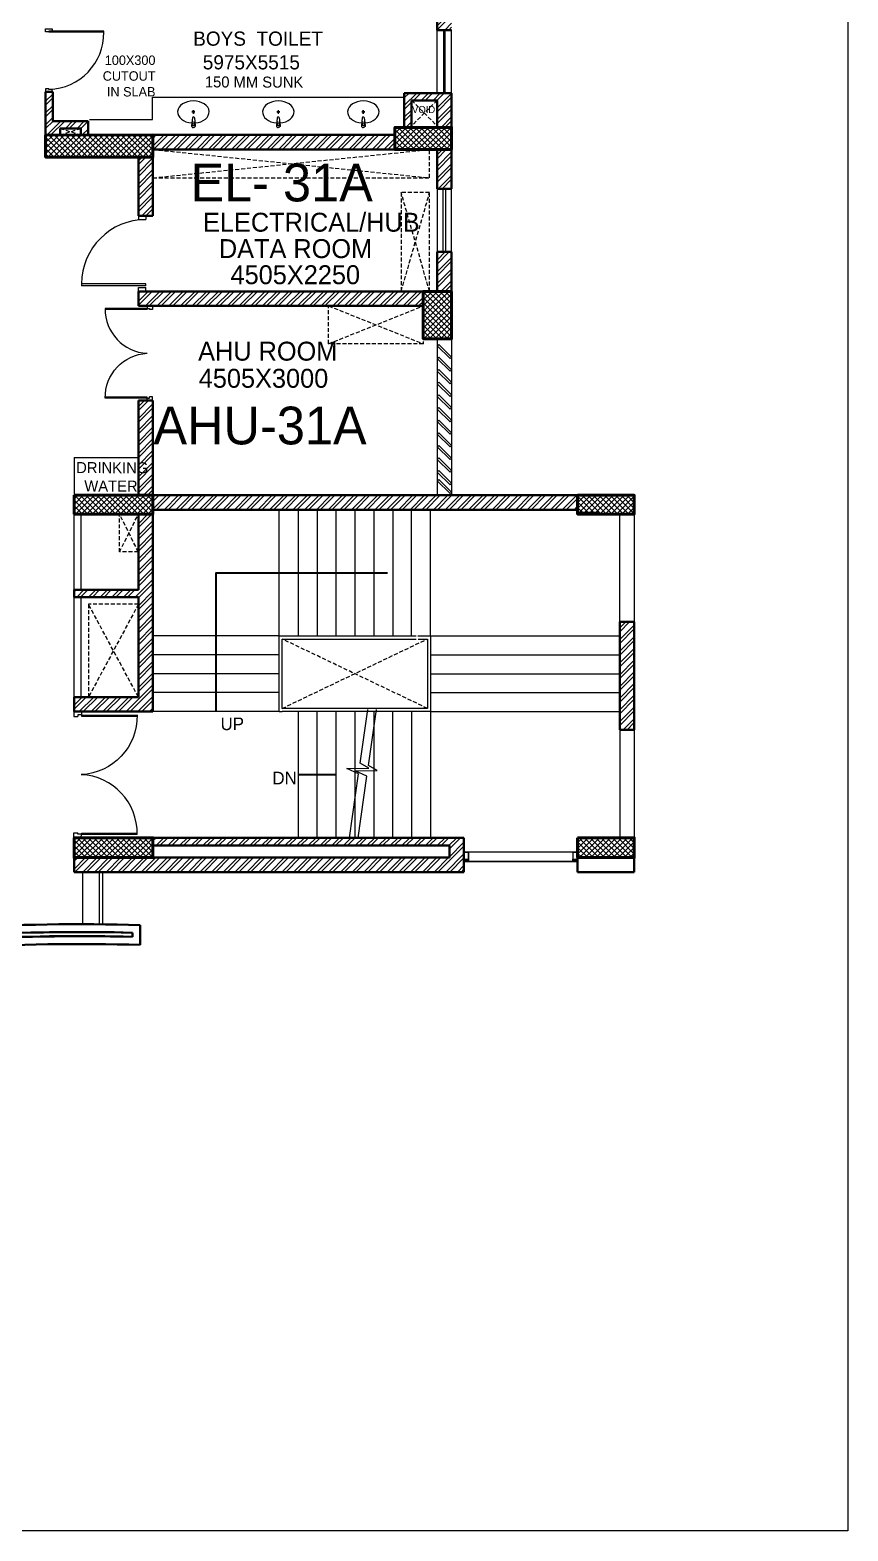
# Model space of a CAD drawing. Header units: millimetres. Extents: x 8275 to 147087, y -297470 to -191881.
# Drawn here: x 130084 to 143047, y -297470 to -273676 of the extents above; entities that cross this region are included whole.
import ezdxf

# ---------------------------------------------------------------- set-up
doc = ezdxf.new("R2010")
doc.units = ezdxf.units.MM
doc.header["$LTSCALE"] = 250
doc.header["$MEASUREMENT"] = 0
doc.linetypes.add('HIDDEN', pattern=[0.375, 0.25, -0.125])
for name, color, linetype, lineweight in [('col', 6, 'Continuous', 40), ('door', 35, 'Continuous', 13), ('ele', 51, 'Continuous', 18), ('fixtures', 31, 'Continuous', 13), ('hatch', 9, 'Continuous', 0), ('hidden', 153, 'HIDDEN', 13), ('stairs', 2, 'Continuous', 5), ('text', 7, 'Continuous', 9), ('wall', 1, 'Continuous', 30), ('win', 4, 'Continuous', 20)]:
    doc.layers.add(name, color=color, linetype=linetype, lineweight=lineweight)
doc.layers.add('FUR', color=140, linetype='Continuous')
doc.styles.get("Standard").update_dxf_attribs({"font": 'GOTHIC.TTF', "height": 100})
pattern_1 = [(45, (-6686.72, -319015.28), (-92.80777, 92.80777), []), (45, (-6624.85, -319015.28), (-92.80777, 92.80777), [])]
pattern_2 = [(45, (-6686.7244, -319015.2779), (2e-16, 2.326009148), [4.934210526, -1.64473684]), (135, (-6685.5614, -319014.1149), (2e-16, 2.326009148), [4.934210526, -1.64473684])]

# ---------------------------------------------------------------- blocks, each defined once
blk = doc.blocks.new('A$C75BC0A19')
at = {"layer": 'hatch'}
h = blk.add_hatch(dxfattribs=at)
h.set_pattern_fill('ANSI37', color=256, scale=500)
h.paths.add_polyline_path([(-8215, 20041), (-8215, 19691), (-6515, 19691), (-6515, 20041)])
h = blk.add_hatch(dxfattribs=at)
h.set_pattern_fill('ANSI37', color=256, scale=500)
h.paths.add_polyline_path([(-2680, 19811), (-1780, 19811), (-1780, 20161), (-2680, 20161)])
h = blk.add_hatch(dxfattribs=at)
h.set_pattern_fill('ANSI37', color=256, scale=500)
h.paths.add_polyline_path([(-1780, 16811), (-1780, 17561), (-2230, 17561), (-2230, 16811)])
h = blk.add_hatch(dxfattribs=at)
h.set_pattern_fill('ANSI37', color=256, scale=500)
h.paths.add_polyline_path([(-6515, 14331), (-7765, 14331), (-7765, 14031), (-6515, 14031)])
h = blk.add_hatch(dxfattribs=at)
h.set_pattern_fill('ANSI37', color=256, scale=500)
h.paths.add_polyline_path([(1115, 14331), (215, 14331), (215, 14031), (1115, 14031)])
h = blk.add_hatch(dxfattribs=at)
h.set_pattern_fill('ANSI37', color=256, scale=500)
h.paths.add_polyline_path([(-7765, 8901), (-7765, 8586), (-6515, 8586), (-6515, 8901)])
h = blk.add_hatch(dxfattribs=at)
h.set_pattern_fill('ANSI37', color=256, scale=500)
h.paths.add_polyline_path([(1115, 8901), (215, 8901), (215, 8586), (1115, 8586)])
at = {"layer": 'col'}
for p, q in [((-7765, 14031, 13625), (-7765, 14331, 13625)), ((-7765, 14331, 13625), (-6515, 14331, 13625)), ((-6515, 14331, 13625), (-6515, 14031, 13625)), ((-6515, 14031, 13625), (-7765, 14031, 13625))]:
    blk.add_line(p, q, dxfattribs=at)
for points, elevation in [([(-8215, 20041), (-8215, 19691), (-6515, 19692), (-6515, 20042)], -15715), ([(-1780, 19811), (-1780, 20161), (-2680, 20161), (-2680, 19811)], -15715), ([(-1780, 17561), (-2230, 17561), (-2230, 16811), (-1780, 16811)], 8962), ([(215, 14331), (215, 14031), (1115, 14031), (1115, 14331)], 10367), ([(-7765, 8901), (-6515, 8901), (-6515, 8586), (-7765, 8586)], -28376), ([(-7765, 8901), (-6515, 8901), (-6515, 8586), (-7765, 8586)], -20368), ([(215, 8901), (215, 8586), (1115, 8586), (1115, 8901)], -29559), ([(215, 8901), (215, 8586), (1115, 8586), (1115, 8901)], -20368)]:
    blk.add_lwpolyline(points, close=True, dxfattribs=dict(at, elevation=elevation))
at = {"layer": 'col', "elevation": 2362}
blk.add_lwpolyline([(244, 14045), (544, 14045)], dxfattribs=at)
blk = doc.blocks.new('DRDR')
at = {"lineweight": 18, "ltscale": 0.1}
for p, q in [((4811214, 8332972), (4811219, 8333059)), ((4811219, 8333059), (4811277, 8333056)), ((4811255, 8332969), (4811257, 8333010)), ((4811257, 8333010), (4811275, 8333009)), ((4811277, 8333056), (4811275, 8333009)), ((4812659, 8332984), (4812656, 8332937)), ((4812717, 8332981), (4812659, 8332984)), ((4811214, 8332972), (4811255, 8332969)), ((4811255, 8332969), (4811221, 8332307)), ((4811268, 8332969), (4811234, 8332306)), ((4811268, 8332969), (4811255, 8332969)), ((4812659, 8332896), (4812624, 8332233)), ((4812672, 8332895), (4812637, 8332233)), ((4812674, 8332936), (4812656, 8332937)), ((4812672, 8332895), (4812659, 8332896)), ((4812672, 8332895), (4812674, 8332936)), ((4812712, 8332893), (4812672, 8332895)), ((4812712, 8332893), (4812717, 8332981))]:
    blk.add_line(p, q, dxfattribs=at)
blk.add_ellipse((4811270, 8332997), major_axis=(-685, -126), ratio=0.993607, start_param=1.318294, end_param=2.867114, dxfattribs=at)
at = {"lineweight": 18, "ltscale": 0.1, "extrusion": (0, 0, -1)}
blk.add_ellipse((4812660, 8332925), major_axis=(668, -196), ratio=0.993607, start_param=1.318294, end_param=2.867114, dxfattribs=at)
blk = doc.blocks.new('d900')
for p, q in [((67.5, 0), (67.5, 765)), ((90, 765), (67.5, 765)), ((90, 0), (90, 765)), ((0, 90), (45, 90)), ((0, 0), (45, 0)), ((45, 90), (45, 0)), ((67.5, 0), (90, 0)), ((855, 90), (855, 0)), ((900, 90), (855, 90)), ((900, 0), (855, 0))]:
    blk.add_line(p, q)
blk.add_arc((90, 0), 765, 0, 90)
blk = doc.blocks.new('D1-1000')
for p, q in [((-951, 0), (-1000, 0)), ((-1000, 0), (-1000, -102)), ((-951, -53), (-951, 0)), ((-49, 0), (0, 0)), ((-49, -53), (-49, 0)), ((0, 0), (0, -102)), ((-1000, -102), (-963, -102)), ((-963, -53), (-951, -53)), ((-963, -102), (-963, -53)), ((-51, -53), (-51, -923)), ((-37, -53), (-49, -53)), ((-37, -923), (-37, -53)), ((-37, -102), (-37, -53)), ((0, -102), (-37, -102)), ((-55, -923), (-37, -923))]:
    blk.add_line(p, q)
blk.add_ellipse((-40, 2), major_axis=(646, 675), ratio=0.977435, start_param=2.382767, end_param=3.900418)
blk = doc.blocks.new('A$C2BFC0EEF')
at = {"linetype": 'Continuous'}
for p, q in [((-6, 6), (-14, 14)), ((-5, 3), (-5, 3)), ((3, 5), (3, 5)), ((6, 6), (14, 14)), ((-6, -6), (-14, -14)), ((-3, -5), (-3, -5)), ((5, -3), (5, -3)), ((6, -6), (14, -14))]:
    blk.add_line(p, q, dxfattribs=at)
for points in [[(0, 79, -0.344513), (-16, 95), (-30, 217, -0.413837), (0, 247, -174.780094)], [(0, 79, 0.344513), (16, 95), (30, 217, 0.413837), (0, 247, 174.780094)]]:
    blk.add_lwpolyline(points, format="xyb", dxfattribs=at)
blk.add_circle((0, 175), 19, dxfattribs=at)
for centre, radius, start, end in [((0, 190), 27, 89.2747, 175.7429), ((0, 0), 20, 149.4775, 210.5225), ((0, 0), 20, 59.4775, 120.5225), ((-9, 0), 4.76, 315, 45), ((0, 9), 4.76, 225, 315), ((0, 190), 27, 4.2571, 90.7253), ((9, 0), 4.76, 135, 225), ((0, 0), 20, 329.4775, 30.5225), ((0, 0), 20, 239.4775, 300.5225), ((0, -9), 4.76, 45, 135)]:
    blk.add_arc(centre, radius, start, end, dxfattribs=at)
blk.add_ellipse((0, 0), major_axis=(250, 0), ratio=0.7, start_param=1.671755, end_param=7.753023, dxfattribs=at)

msp = doc.modelspace()

# ---------------------------------------------------------------- hatches: boundary and pattern name
at = {"layer": 'hatch'}
h = msp.add_hatch(dxfattribs=at)
h.set_pattern_fill('ANSI32', color=256, scale=350, style=0)
h.set_pattern_definition(pattern_1)
h.paths.add_polyline_path([(136766, -273676), (136536, -273676), (136536, -272524), (136766, -272524)])
h = msp.add_hatch(dxfattribs=at)
h.set_pattern_fill('ANSI32', color=256, scale=350, style=0)
h.set_pattern_definition(pattern_1)
h.paths.add_polyline_path([(130446, -274656), (130331, -274656), (130331, -275121), (130446, -275121)])
h = msp.add_hatch(dxfattribs=at)
h.set_pattern_fill('ANSI32', color=256, scale=350, style=0)
h.set_pattern_definition(pattern_1)
edge = h.paths.add_edge_path()
edge.add_line((136016, -275220), (136131, -275220))
edge.add_line((136131, -275220), (136131, -274791))
edge.add_line((136131, -274791), (136536, -274791))
edge.add_line((136536, -274791), (136536, -275220))
edge.add_line((136536, -275220), (136766, -275220))
edge.add_line((136766, -275220), (136766, -274689))
edge.add_line((136766, -274689), (136766, -274676))
edge.add_line((136766, -274676), (136016, -274676))
edge.add_line((136016, -274676), (136016, -275220))
h = msp.add_hatch(dxfattribs=at)
h.set_pattern_fill('ANSI32', color=256, scale=350, style=0)
h.set_pattern_definition(pattern_1)
h.paths.add_polyline_path([(130561, -275340), (130331, -275340), (130331, -275120), (131003, -275120), (131003, -275340), (130896, -275340), (130888, -275235), (130561, -275235)])
h = msp.add_hatch(dxfattribs=at)
h.set_pattern_fill('ANSI32', color=256, scale=350, style=0)
h.set_pattern_definition(pattern_1)
h.paths.add_polyline_path([(132031, -275570), (135866, -275570), (135866, -275340), (132031, -275340)])
h = msp.add_hatch(dxfattribs=at)
h.set_pattern_fill('ANSI32', color=256, scale=350, style=0)
h.set_pattern_definition(pattern_1)
h.paths.add_polyline_path([(131801, -276620), (132031, -276620), (132031, -275690), (131801, -275690)])
h = msp.add_hatch(dxfattribs=at)
h.set_pattern_fill('ANSI32', color=256, scale=350, style=0)
h.set_pattern_definition(pattern_1)
h.paths.add_polyline_path([(136536, -276195), (136766, -276195), (136766, -275570), (136536, -275570)])
h = msp.add_hatch(dxfattribs=at)
h.set_pattern_fill('ANSI32', color=256, scale=350, style=0)
h.set_pattern_definition(pattern_1)
h.paths.add_polyline_path([(136536, -277195), (136766, -277195), (136766, -277820), (136536, -277820)])
h = msp.add_hatch(dxfattribs=at)
h.set_pattern_fill('ANSI32', color=256, scale=350, style=0)
h.set_pattern_definition(pattern_1)
h.paths.add_polyline_path([(131801, -277820), (136316, -277820), (136316, -278050), (131801, -278050)])
h = msp.add_hatch(dxfattribs=at)
h.set_pattern_fill('ANSI32', color=256, scale=350, style=0)
h.set_pattern_definition(pattern_1)
h.paths.add_polyline_path([(131801, -279550), (132031, -279550), (132031, -281050), (131801, -281050)])
h = msp.add_hatch(dxfattribs=at)
h.set_pattern_fill('ANSI32', color=256, scale=350, style=0)
h.set_pattern_definition(pattern_1)
h.paths.add_polyline_path([(132031, -281050), (138761, -281050), (138761, -281280), (132031, -281280)])
h = msp.add_hatch(dxfattribs=at)
h.set_pattern_fill('ANSI32', color=256, scale=350, style=0)
h.set_pattern_definition(pattern_1)
h.paths.add_polyline_path([(130781, -284480), (130781, -284250), (131801, -284250), (131801, -282665), (130781, -282665), (130781, -282550), (131801, -282550), (131801, -281350), (132031, -281350), (132031, -284480)])
h = msp.add_hatch(dxfattribs=at)
h.set_pattern_fill('ANSI32', color=256, scale=350, style=0)
h.set_pattern_definition(pattern_1)
h.paths.add_polyline_path([(139431, -283060), (139661, -283060), (139661, -284770), (139431, -284770)])
h = msp.add_hatch(dxfattribs=at)
h.set_pattern_fill('ANSI32', color=256, scale=350, style=0)
h.set_pattern_definition(pattern_1)
h.paths.add_polyline_path([(130781, -286795), (130781, -287025), (136961, -287025), (136961, -286480), (132031, -286480), (132031, -286605), (136731, -286605), (136731, -286795), (132031, -286795)])
h = msp.add_hatch(dxfattribs=at)
h.set_pattern_fill('AR-HBONE', color=256, scale=0.411184, style=0)
h.set_pattern_definition(pattern_2)
h.paths.add_polyline_path([(136967, -286837), (136967, -286839), (136972, -286839), (136972, -286837)], flags=16)
h.paths.add_polyline_path([(137031, -286837), (137031, -286839), (137025, -286839), (137025, -286837)], flags=16)
edge = h.paths.add_edge_path()
edge.add_arc((136977, -286851), 0.685, 180, 360, ccw=False)
edge.add_arc((136976, -286851), 0.685, 180, 360, ccw=False)
edge.add_arc((136974, -286851), 0.685, 180, 360, ccw=False)
edge.add_arc((136973, -286851), 0.685, -180, 0, ccw=False)
edge.add_arc((136971, -286851), 0.685, -180, 0, ccw=False)
edge.add_arc((136970, -286851), 0.685, 180, 360, ccw=False)
edge.add_arc((136969, -286851), 0.685, 180, 360, ccw=False)
edge.add_arc((136967, -286851), 0.685, -180, 0, ccw=False)
edge.add_arc((136966, -286851), 0.685, 180, 360, ccw=False)
edge.add_arc((136965, -286851), 0.685, -180, 0, ccw=False)
edge.add_arc((136963, -286851), 0.685, 180, 360, ccw=False)
edge.add_arc((136962, -286851), 0.685, -180, 0, ccw=False)
edge.add_line((136961, -286851), (136961, -286839))
edge.add_line((136961, -286839), (136965, -286839))
edge.add_line((136965, -286839), (136965, -286837))
edge.add_line((136965, -286837), (136963, -286837))
edge.add_line((136963, -286837), (136965, -286834))
edge.add_line((136965, -286834), (136974, -286834))
edge.add_line((136974, -286834), (136976, -286837))
edge.add_line((136976, -286837), (136974, -286837))
edge.add_line((136974, -286837), (136974, -286839))
edge.add_line((136974, -286839), (136978, -286839))
edge.add_line((136978, -286839), (136978, -286851))
edge.add_arc((137021, -286851), 0.685, 180, 360)
edge.add_arc((137022, -286851), 0.685, 180, 360)
edge.add_arc((137023, -286851), 0.685, 180, 360)
edge.add_arc((137025, -286851), 0.685, 180, 360)
edge.add_arc((137026, -286851), 0.685, 180, 360)
edge.add_arc((137028, -286851), 0.685, 180, 360)
edge.add_arc((137029, -286851), 0.685, 180, 360)
edge.add_arc((137030, -286851), 0.685, 180, 360)
edge.add_arc((137032, -286851), 0.685, 180, 360)
edge.add_arc((137033, -286851), 0.685, 180, 360)
edge.add_arc((137034, -286851), 0.685, 180, 360)
edge.add_arc((137036, -286851), 0.685, 180, 360)
edge.add_line((137036, -286851), (137036, -286839))
edge.add_line((137036, -286839), (137033, -286839))
edge.add_line((137033, -286839), (137033, -286837))
edge.add_line((137033, -286837), (137034, -286837))
edge.add_line((137034, -286837), (137033, -286834))
edge.add_line((137033, -286834), (137024, -286834))
edge.add_line((137024, -286834), (137022, -286837))
edge.add_line((137022, -286837), (137024, -286837))
edge.add_line((137024, -286837), (137024, -286839))
edge.add_line((137024, -286839), (137020, -286839))
edge.add_line((137020, -286839), (137020, -286851))
h = msp.add_hatch(dxfattribs=at)
h.set_pattern_fill('AR-HBONE', color=256, scale=0.411184, style=0)
h.set_pattern_definition(pattern_2)
h.paths.add_polyline_path([(138691, -286837), (138691, -286839), (138697, -286839), (138697, -286837)], flags=16)
h.paths.add_polyline_path([(138756, -286837), (138756, -286839), (138750, -286839), (138750, -286837)], flags=16)
edge = h.paths.add_edge_path()
edge.add_arc((138702, -286851), 0.685, 180, 360, ccw=False)
edge.add_arc((138700, -286851), 0.685, 180, 360, ccw=False)
edge.add_arc((138699, -286851), 0.685, 180, 360, ccw=False)
edge.add_arc((138697, -286851), 0.685, -180, 0, ccw=False)
edge.add_arc((138696, -286851), 0.685, -180, 0, ccw=False)
edge.add_arc((138695, -286851), 0.685, 180, 360, ccw=False)
edge.add_arc((138693, -286851), 0.685, 180, 360, ccw=False)
edge.add_arc((138692, -286851), 0.685, -180, 0, ccw=False)
edge.add_arc((138691, -286851), 0.685, 180, 360, ccw=False)
edge.add_arc((138689, -286851), 0.685, -180, 0, ccw=False)
edge.add_arc((138688, -286851), 0.685, 180, 360, ccw=False)
edge.add_arc((138686, -286851), 0.685, -180, 0, ccw=False)
edge.add_line((138686, -286851), (138686, -286839))
edge.add_line((138686, -286839), (138690, -286839))
edge.add_line((138690, -286839), (138690, -286837))
edge.add_line((138690, -286837), (138688, -286837))
edge.add_line((138688, -286837), (138689, -286833))
edge.add_line((138689, -286833), (138698, -286833))
edge.add_line((138698, -286833), (138700, -286837))
edge.add_line((138700, -286837), (138698, -286837))
edge.add_line((138698, -286837), (138698, -286839))
edge.add_line((138698, -286839), (138702, -286839))
edge.add_line((138702, -286839), (138702, -286851))
edge.add_arc((138745, -286851), 0.685, 180, 360)
edge.add_arc((138747, -286851), 0.685, 180, 360)
edge.add_arc((138748, -286851), 0.685, 180, 360)
edge.add_arc((138749, -286851), 0.685, 180, 360)
edge.add_arc((138751, -286851), 0.685, 180, 360)
edge.add_arc((138752, -286851), 0.685, 180, 360)
edge.add_arc((138753, -286851), 0.685, 180, 360)
edge.add_arc((138755, -286851), 0.685, 180, 360)
edge.add_arc((138756, -286851), 0.685, 180, 360)
edge.add_arc((138758, -286851), 0.685, 180, 360)
edge.add_arc((138759, -286851), 0.685, 180, 360)
edge.add_arc((138760, -286851), 0.685, 180, 360)
edge.add_line((138761, -286851), (138761, -286839))
edge.add_line((138761, -286839), (138757, -286839))
edge.add_line((138757, -286839), (138757, -286837))
edge.add_line((138757, -286837), (138759, -286837))
edge.add_line((138759, -286837), (138757, -286833))
edge.add_line((138757, -286833), (138748, -286833))
edge.add_line((138748, -286833), (138747, -286837))
edge.add_line((138747, -286837), (138748, -286837))
edge.add_line((138748, -286837), (138748, -286839))
edge.add_line((138748, -286839), (138745, -286839))
edge.add_line((138745, -286839), (138745, -286851))

# ---------------------------------------------------------------- linework, layer by layer
at = {"elevation": -11301}
for points in [[(133035, -284480), (133035, -282280), (135748, -282280)], [(134331, -285480), (134931, -285480)]]:
    msp.add_lwpolyline(points, dxfattribs=at)
at = {"layer": 'ele'}
for p, q in [((130781, -280451, -11301), (130781, -281051, -11301)), ((130781, -282550, -11301), (130781, -281350, -11301)), ((130896, -282550, -11301), (130896, -281350, -11301)), ((139431, -283060, -11301), (139431, -281350, -11301)), ((139661, -281350, -11301), (139661, -283060, -11301)), ((130781, -284250, -11301), (130781, -282665, -11301)), ((130896, -284250, -11301), (130896, -282665, -11301)), ((139431, -284770, -11301), (139431, -286480, -11301)), ((139661, -284770, -11301), (139661, -286480, -11301))]:
    msp.add_line(p, q, dxfattribs=at)
at = {"layer": 'ele', "elevation": -11301}
msp.add_lwpolyline([(130781, -280451), (131801, -280451)], dxfattribs=at)
at = {"layer": 'fixtures'}
for p, q in [((132023, -274740, -11301), (135991, -274740, -11301)), ((132023, -275095, -11301), (132023, -274740, -11301)), ((131028, -275095, -11301), (132023, -275095, -11301))]:
    msp.add_line(p, q, dxfattribs=at)
at = {"layer": 'fixtures', "elevation": -11301}
msp.add_lwpolyline([(130888, -275235), (130888, -275340), (130561, -275340), (130561, -275235)], close=True, dxfattribs=at)
at = {"layer": 'hidden'}
for p, q in [((136536, -274791, -11301), (136131, -275195, -11301)), ((136131, -274791, -11301), (136536, -275195, -11301)), ((130561, -275235, -11301), (130888, -275340, -11301)), ((130561, -275340, -11301), (130888, -275235, -11301)), ((132031, -275570, -11301), (136416, -276020, -11301)), ((132031, -276020, -11301), (136416, -275570, -11301)), ((136416, -277820, -11301), (135966, -276253, -11301)), ((135966, -277820, -11301), (136416, -276253, -11301)), ((134816, -278050, -11301), (136316, -278650, -11301)), ((134816, -278650, -11301), (136316, -278050, -11301)), ((131501, -281950, -11301), (131801, -281350, -11301)), ((131801, -281950, -11301), (131501, -281350, -11301)), ((131801, -284250, -11301), (131011, -282780, -11301)), ((131801, -282780, -11301), (131011, -284250, -11301)), ((134081, -284430, -11301), (136381, -283330, -11301)), ((136381, -284430, -11301), (134081, -283330, -11301))]:
    msp.add_line(p, q, dxfattribs=at)
at = {"layer": 'hidden', "elevation": -11301}
for points in [[(136416, -276020), (136416, -275570), (132031, -275570), (132031, -276020)], [(136416, -276253), (135966, -276253), (135966, -277820), (136416, -277820)], [(134816, -278050), (136316, -278050), (136316, -278650), (134816, -278650)], [(131501, -281350), (131801, -281350), (131801, -281950), (131501, -281950)], [(131011, -284250), (131801, -284250), (131801, -282780), (131011, -282780)]]:
    msp.add_lwpolyline(points, close=True, dxfattribs=at)
at = {"layer": 'stairs'}
for p, q in [((136536, -278570, -11301), (136536, -281050, -11301)), ((136766, -278570, -11301), (136766, -281050, -11301)), ((134031, -283280, -11301), (134031, -281280, -11301)), ((134338, -283280, -11301), (134338, -281280, -11301)), ((134638, -283280, -11301), (134638, -281280, -11301)), ((134938, -283280, -11301), (134938, -281280, -11301)), ((135238, -283280, -11301), (135238, -281280, -11301)), ((135538, -283280, -11301), (135538, -281280, -11301)), ((135838, -283280, -11301), (135838, -281280, -11301)), ((136131, -283280, -11301), (136131, -281280, -11301)), ((136431, -283280, -11301), (136431, -281280, -11301)), ((134031, -283280, -11301), (132031, -283280, -11301)), ((136431, -283280, -11301), (139431, -283280, -11301)), ((134031, -283580, -11301), (132031, -283580, -11301)), ((136431, -283580, -11301), (139431, -283580, -11301)), ((134031, -283880, -11301), (132031, -283880, -11301)), ((136431, -283880, -11301), (139431, -283880, -11301)), ((134031, -284180, -11301), (132031, -284180, -11301)), ((136431, -284180, -11301), (139431, -284180, -11301)), ((134031, -284480, -11301), (132031, -284480, -11301)), ((134031, -284480, -11301), (134081, -284480, -11301)), ((134331, -284480, -11301), (134331, -286480, -11301)), ((134631, -284480, -11301), (134631, -286480, -11301)), ((134931, -284480, -11301), (134931, -286480, -11301)), ((135231, -284480, -11301), (135231, -286480, -11301)), ((135531, -284480, -11301), (135531, -286480, -11301)), ((135831, -284480, -11301), (135831, -286480, -11301)), ((136131, -284480, -11301), (136131, -286480, -11301)), ((136431, -284480, -11301), (136431, -286480, -11301)), ((136431, -284480, -11301), (139431, -284480, -11301))]:
    msp.add_line(p, q, dxfattribs=at)
at = {"layer": 'stairs', "elevation": -11301}
for points in [[(136764, -278861), (136740, -278885), (136539, -278684), (136563, -278660)], [(136764, -279061), (136740, -279085), (136539, -278884), (136563, -278860)], [(136764, -279261), (136740, -279285), (136539, -279084), (136563, -279060)], [(136764, -279461), (136740, -279485), (136539, -279284), (136563, -279260)], [(136764, -279661), (136740, -279685), (136539, -279484), (136563, -279460)], [(136764, -279861), (136740, -279885), (136539, -279684), (136563, -279660)], [(136764, -280061), (136740, -280085), (136539, -279884), (136563, -279860)], [(136764, -280261), (136740, -280285), (136539, -280084), (136563, -280060)], [(136764, -280461), (136740, -280485), (136539, -280284), (136563, -280260)], [(136764, -280661), (136740, -280685), (136539, -280484), (136563, -280460)], [(136764, -280861), (136740, -280885), (136539, -280684), (136563, -280660)], [(136764, -281001), (136740, -281025), (136539, -280824), (136563, -280800)]]:
    msp.add_lwpolyline(points, close=True, dxfattribs=at)
for points in [[(134031, -284480), (134031, -284480), (134031, -283280), (136204, -283280)], [(136230, -283280), (136431, -283280), (136431, -284480), (134081, -284480)], [(136237, -283330), (136381, -283330), (136381, -284430), (134081, -284430), (134081, -283330), (136204, -283330)], [(135145, -286480), (135290, -285469), (135106, -285384), (135452, -285378), (135315, -285297), (135437, -284448)], [(135283, -286480), (135423, -285507), (135239, -285422), (135585, -285416), (135448, -285335), (135575, -284448)]]:
    msp.add_lwpolyline(points, dxfattribs=at)
at = {"layer": 'text', "linetype": 'ByBlock', "ltscale": 100, "elevation": -15927}
msp.add_lwpolyline([(8275, -262122), (143047, -262122), (143047, -297470), (8275, -297470)], close=True, dxfattribs=at)
at = {"layer": 'text'}
for points in [[(135748, -282280, -37), (135555, -282122, -37), (135523, -282179, -37), (135748, -282280, -37)], [(135748, -282280, -37), (135555, -282439, -37), (135523, -282382, -37), (135748, -282280, -37)], [(134931, -285480, -11302), (134738, -285322, -11302), (134706, -285379, -11302), (134931, -285480, -11302)], [(134931, -285480, -11302), (134738, -285639, -11302), (134706, -285582, -11302), (134931, -285480, -11302)]]:
    msp.add_solid(points, dxfattribs=at)
at = {"layer": 'wall'}
for p, q in [((136536, -272524, -11301), (136536, -273676, -11301)), ((136536, -273676, -11301), (136536, -273676, -11301)), ((136536, -273676, -11301), (136766, -273676, -11301)), ((130331, -275120, -11301), (130331, -274656, -11301)), ((130446, -274656, -11301), (130331, -274656, -11301)), ((130446, -275120, -11301), (130446, -274656, -11301)), ((136766, -274676, -11301), (136016, -274676, -11301)), ((136016, -275220, -11301), (136016, -274676, -11301)), ((136536, -274791, -11301), (136131, -274791, -11301)), ((136131, -275220, -11301), (136131, -274791, -11301)), ((136536, -274676, -11301), (136766, -274676, -11301)), ((136536, -274676, -11301), (136766, -274676, -11301)), ((136536, -274791, -11301), (136536, -275220, -11301)), ((136766, -274676, -11301), (136766, -275220, -11301)), ((130331, -275340, -11301), (130331, -275120, -11301)), ((130446, -275120, -11301), (130561, -275120, -11301)), ((130561, -275120, -11301), (131003, -275120, -11301)), ((130561, -275120, -11301), (130561, -275120, -11301)), ((130561, -275120, -11301), (130561, -275120, -11301)), ((130561, -275235, -11301), (130888, -275235, -11301)), ((130561, -275235, -11301), (130561, -275340, -11301)), ((130888, -275340, -11301), (130888, -275235, -11301)), ((131003, -275340, -11301), (131003, -275120, -11301)), ((131801, -275690, -11301), (131801, -276620, -11301)), ((132031, -275690, -11301), (132031, -276620, -11301)), ((136536, -276195, -11301), (136536, -275570, -11301)), ((136766, -276195, -11301), (136536, -276195, -11301)), ((136766, -277195, -11301), (136536, -277195, -11301)), ((136536, -277195, -11301), (136537, -277820, -11301)), ((136766, -277195, -11301), (136766, -277820, -11301)), ((131801, -277820, -11301), (131801, -278050, -11301)), ((131801, -281350, -11301), (131801, -282550, -11301)), ((132031, -281350, -11301), (132031, -284480, -11301)), ((131801, -282550, -11301), (130781, -282550, -11301)), ((130781, -282550, -11301), (130781, -282665, -11301)), ((131801, -282665, -11301), (130781, -282665, -11301)), ((131801, -282665, -11301), (131801, -284250, -11301)), ((139661, -283060, -11301), (139431, -283060, -11301)), ((139431, -284770, -11301), (139661, -284770, -11301)), ((136961, -286480, -11301), (136961, -287025, -11301)), ((136731, -286605, -11301), (136731, -286795, -11301)), ((130781, -286795, -11301), (130781, -287025, -11301)), ((138761, -286795, -11301), (138761, -287025, -11301)), ((139661, -286795, -11301), (139661, -287025, -11301)), ((138761, -287025, -11301), (139661, -287025, -11301)), ((131832, -287864, -11301), (131832, -288179, -11301)), ((131832, -287864, -11301), (131832, -288179, -11301)), ((131707, -287986, -11301), (131707, -288051, -11301)), ((131707, -287986, -11301), (131707, -288051, -11301)), ((131707, -287986, -11301), (131707, -288051, -11301))]:
    msp.add_line(p, q, dxfattribs=at)
at = {"layer": 'wall', "extrusion": (0.046989, 8.33092e-11, 0.998895)}
for p, q in [((136536, -274791, -11301), (136536, -275195, -11301)), ((132031, -275340, -11301), (135866, -275340, -11301)), ((132031, -275570, -11301), (136766, -275570, -11301))]:
    msp.add_line(p, q, dxfattribs=at)
at = {"layer": 'wall', "extrusion": (0.046989, -1.01932e-10, 0.998895)}
for p, q in [((136766, -275570, -11301), (136766, -276195, -11301)), ((138761, -281050, -11301), (132031, -281050, -11301)), ((132031, -281280, -11301), (138761, -281280, -11301)), ((139431, -284770, -11301), (139431, -283060, -11301)), ((139661, -283060, -11301), (139661, -284770, -11301)), ((130781, -284250, -11301), (130781, -284480, -11301)), ((131801, -284250, -11301), (130781, -284250, -11301)), ((132031, -284480, -11301), (130781, -284480, -11301)), ((136961, -286480, -11301), (132031, -286480, -11301)), ((136731, -286605, -11301), (132031, -286605, -11301)), ((136731, -286795, -11301), (130781, -286795, -11301)), ((136961, -287025, -11301), (130781, -287025, -11301))]:
    msp.add_line(p, q, dxfattribs=at)
at = {"layer": 'wall', "extrusion": (0.046989, -1.58447e-06, 0.998895)}
for p, q in [((131801, -276620, -11301), (132031, -276620, -11301)), ((131801, -277820, -11301), (136316, -277820, -11301)), ((131801, -278050, -11301), (136316, -278050, -11301)), ((136766, -278050, -11301), (136766, -278050, -11301)), ((131801, -279550, -11301), (132031, -279550, -11301)), ((131801, -279550, -11301), (131801, -281050, -11301)), ((132031, -279550, -11301), (132031, -281050, -11301))]:
    msp.add_line(p, q, dxfattribs=at)
at = {"layer": 'wall'}
for centre, radius, start, end in [((130883, -321027, -11301), 33176, 88.3608, 98.571), ((130883, -321027, -11301), 33051, 88.5714, 98.3546), ((130883, -321027, -11301), 32986, 88.5686, 98.3541), ((130858, -320645, -11301), 32670, 88.5099, 96.7185), ((130858, -320645, -11301), 32605, 88.5069, 96.7185), ((130883, -321027, -11301), 32861, 88.3451, 98.571)]:
    msp.add_arc(centre, radius, start, end, dxfattribs=at)
at = {"layer": 'win'}
for p, q in [((136536, -276195, -11301), (136536, -277195, -11301)), ((136626, -276195, -11301), (136626, -277195, -11301)), ((136676, -277195, -11301), (136676, -276195, -11301)), ((136766, -277195, -11301), (136766, -276195, -11301)), ((138761, -286710, -11301), (136961, -286710, -11301)), ((138686, -286710, -11301), (137036, -286710, -11301)), ((136961, -286854, -11301), (138761, -286854, -11301)), ((138761, -286855, -11301), (136961, -286855, -11301)), ((138761, -286856, -11301), (136961, -286856, -11301)), ((138761, -286857, -11301), (136961, -286857, -11301)), ((138761, -286858, -11301), (136961, -286858, -11301)), ((138761, -286859, -11301), (136961, -286859, -11301)), ((138761, -286861, -11301), (136961, -286860, -11301)), ((136988, -286852, -11301), (136989, -286853, -11301)), ((136989, -286859, -11301), (136988, -286860, -11301)), ((136989, -286853, -11301), (136989, -286859, -11301)), ((137010, -286852, -11301), (137008, -286853, -11301)), ((137008, -286853, -11301), (137008, -286859, -11301)), ((137008, -286859, -11301), (137010, -286860, -11301)), ((138712, -286852, -11301), (138714, -286853, -11301)), ((138714, -286859, -11301), (138712, -286860, -11301)), ((138714, -286853, -11301), (138714, -286859, -11301)), ((138734, -286852, -11301), (138733, -286853, -11301)), ((138733, -286853, -11301), (138733, -286859, -11301)), ((138733, -286859, -11301), (138734, -286860, -11301)), ((130913, -287025, -11301), (130913, -287852, -11301)), ((130913, -287025, -11301), (130913, -287852, -11301)), ((131178, -287027, -11301), (131180, -287852, -11301)), ((131179, -287027, -11301), (131180, -287852, -11301)), ((131179, -287027, -11301), (131180, -287852, -11301)), ((131230, -287027, -11301), (131230, -287852, -11301)), ((131230, -287027, -11301), (131230, -287852, -11301))]:
    msp.add_line(p, q, dxfattribs=at)
at = {"layer": 'win', "elevation": -11301}
for points in [[(136536, -274676), (136536, -273676)], [(136641, -274676), (136641, -273676)], [(136661, -274676), (136661, -273676)], [(136766, -274676), (136766, -273676)]]:
    msp.add_lwpolyline(points, dxfattribs=at)
for points in [[(137002, -286848), (137002, -286849), (137002, -286849), (137002, -286852), (137002, -286853), (137002, -286853), (137002, -286856), (137002, -286857, 0.960671), (137006, -286856), (137006, -286844, 0.198912), (137005, -286842), (137002, -286839, -0.198912), (137001, -286837), (137001, -286821), (137031, -286821, -0.414214), (137034, -286824), (137034, -286828, -0.414214), (137031, -286830), (137022, -286830, 0.414214), (137020, -286833), (137020, -286839), (137024, -286839), (137024, -286837), (137022, -286837), (137022, -286834), (137034, -286834), (137034, -286837), (137033, -286837), (137033, -286839), (137036, -286839), (137036, -286710), (136961, -286710), (136961, -286839), (136965, -286839), (136965, -286837), (136963, -286837), (136963, -286834), (136975, -286834), (136975, -286837), (136974, -286837), (136974, -286839), (136978, -286839), (136978, -286833, 0.414214), (136975, -286830), (136966, -286830, -0.414214), (136964, -286828), (136964, -286824, -0.414214), (136966, -286821), (136997, -286821), (136997, -286837, -0.198912), (136996, -286839), (136993, -286842, 0.198912), (136992, -286844), (136992, -286856, 0.960671), (136995, -286857), (136996, -286856), (136996, -286853), (136995, -286853), (136996, -286852), (136996, -286849), (136995, -286849), (136996, -286848), (136996, -286846), (136995, -286845), (136999, -286842), (137002, -286845), (137002, -286846)], [(138726, -286848), (138727, -286849), (138726, -286849), (138726, -286852), (138727, -286853), (138726, -286853), (138726, -286856), (138727, -286857, 0.960671), (138730, -286856), (138730, -286844, 0.198912), (138730, -286842), (138726, -286839, -0.198912), (138725, -286837), (138725, -286821), (138756, -286821, -0.414214), (138758, -286824), (138758, -286828, -0.414214), (138756, -286830), (138747, -286830, 0.414214), (138745, -286833), (138745, -286839), (138748, -286839), (138748, -286837), (138747, -286837), (138747, -286833), (138759, -286833), (138759, -286837), (138757, -286837), (138757, -286839), (138761, -286839), (138761, -286710), (138686, -286710), (138686, -286839), (138690, -286839), (138690, -286837), (138688, -286837), (138688, -286833), (138700, -286833), (138700, -286837), (138698, -286837), (138698, -286839), (138702, -286839), (138702, -286833, 0.414214), (138700, -286830), (138691, -286830, -0.414214), (138688, -286828), (138688, -286824, -0.414214), (138691, -286821), (138721, -286821), (138721, -286837, -0.198912), (138721, -286839), (138717, -286842, 0.198912), (138717, -286844), (138717, -286856, 0.960671), (138720, -286857), (138721, -286856), (138721, -286853), (138720, -286853), (138721, -286852), (138721, -286849), (138720, -286849), (138721, -286848), (138721, -286846), (138720, -286845), (138723, -286842), (138727, -286845), (138726, -286846)]]:
    msp.add_lwpolyline(points, format="xyb", close=True, dxfattribs=at)
for points in [[(136964, -286716), (136964, -286818), (137034, -286818), (137034, -286716)], [(138688, -286716), (138688, -286818), (138758, -286818), (138758, -286716)], [(136967, -286837), (136967, -286839), (136972, -286839), (136972, -286837)], [(137031, -286837), (137031, -286839), (137025, -286839), (137025, -286837)], [(138691, -286837), (138691, -286839), (138697, -286839), (138697, -286837)], [(138756, -286837), (138756, -286839), (138750, -286839), (138750, -286837)]]:
    msp.add_lwpolyline(points, close=True, dxfattribs=at)
for points in [[(136978, -286851, -1), (136976, -286851, -1), (136975, -286851, -1), (136973, -286851, -1), (136972, -286851, -1), (136971, -286851, -1), (136969, -286851, -1), (136968, -286851, -1), (136967, -286851, -1), (136965, -286851, -1), (136964, -286851, -1), (136963, -286851, -1), (136961, -286851), (136961, -286839), (136965, -286839), (136965, -286837), (136963, -286837), (136965, -286834), (136974, -286834), (136976, -286837), (136974, -286837), (136974, -286839), (136978, -286839), (136978, -286851)], [(137020, -286851, 1), (137021, -286851, 1), (137023, -286851, 1), (137024, -286851, 1), (137025, -286851, 1), (137027, -286851, 1), (137028, -286851, 1), (137030, -286851, 1), (137031, -286851, 1), (137032, -286851, 1), (137034, -286851, 1), (137035, -286851, 1), (137036, -286851), (137036, -286839), (137033, -286839), (137033, -286837), (137034, -286837), (137033, -286834), (137024, -286834), (137022, -286837), (137024, -286837), (137024, -286839), (137020, -286839), (137020, -286851)], [(138702, -286851, -1), (138701, -286851, -1), (138699, -286851, -1), (138698, -286851, -1), (138697, -286851, -1), (138695, -286851, -1), (138694, -286851, -1), (138693, -286851, -1), (138691, -286851, -1), (138690, -286851, -1), (138688, -286851, -1), (138687, -286851, -1), (138686, -286851), (138686, -286839), (138690, -286839), (138690, -286837), (138688, -286837), (138689, -286833), (138698, -286833), (138700, -286837), (138698, -286837), (138698, -286839), (138702, -286839), (138702, -286851)], [(138745, -286851, 1), (138746, -286851, 1), (138747, -286851, 1), (138749, -286851, 1), (138750, -286851, 1), (138751, -286851, 1), (138753, -286851, 1), (138754, -286851, 1), (138756, -286851, 1), (138757, -286851, 1), (138758, -286851, 1), (138760, -286851, 1), (138761, -286851), (138761, -286839), (138757, -286839), (138757, -286837), (138759, -286837), (138757, -286833), (138748, -286833), (138747, -286837), (138748, -286837), (138748, -286839), (138745, -286839), (138745, -286851)]]:
    msp.add_lwpolyline(points, format="xyb", dxfattribs=at)
at = {"layer": 'win'}
for centre, radius, start, end in [((136999, -286915, -11301), 56, 78.7142, 101.2858), ((136992, -286880, -11301), 23.7, 90.5827, 97.2319), ((136993, -286876, -11301), 18.7, 91.462, 100.7613), ((136992, -286869, -11301), 11.8, 89.2696, 102.9213), ((136996, -286896, -11301), 38.2, 94.8062, 99.8319), ((136999, -286919, -11301), 61, 80.9489, 99.0511), ((136999, -286918, -11301), 59.5, 80.3724, 99.6276), ((136999, -287112, -11301), 255, 89.1895, 90.8105), ((136999, -286936, -11301), 79.4, 87.5658, 92.4342), ((136999, -286890, -11301), 34.1, 85.3872, 94.6128), ((136999, -286918, -11301), 62, 87.0118, 92.9882), ((137004, -286879, -11301), 21.7, 79.6267, 87.558), ((137003, -286885, -11301), 27.3, 79.0292, 86.0298), ((137005, -286872, -11301), 15.6, 77.8628, 87.9964), ((137006, -286866, -11301), 9.46, 74.1249, 91.2788), ((138723, -286915, -11301), 56, 78.7142, 101.2858), ((138723, -286918, -11301), 59.5, 80.3724, 99.6276), ((138717, -286880, -11301), 23.7, 90.5827, 97.2319), ((138717, -286876, -11301), 18.7, 91.462, 100.7613), ((138716, -286869, -11301), 11.8, 89.2696, 102.9213), ((138720, -286896, -11301), 38.2, 94.8062, 99.8319), ((138723, -286919, -11301), 61, 80.9489, 99.0511), ((138723, -286918, -11301), 62, 87.0118, 92.9882), ((138723, -286936, -11301), 79.4, 87.5658, 92.4342), ((138723, -287112, -11301), 255, 89.1895, 90.8105), ((138723, -286890, -11301), 34.1, 85.3872, 94.6128), ((138730, -286872, -11301), 15.6, 77.8628, 87.9964), ((138730, -286866, -11301), 9.46, 74.1249, 91.2788), ((138729, -286879, -11301), 21.7, 79.6267, 87.558), ((138728, -286885, -11301), 27.3, 79.0292, 86.0298)]:
    msp.add_arc(centre, radius, start, end, dxfattribs=at)

# ---------------------------------------------------------------- block references
at = {"layer": 'door', "rotation": 89.99999999951983}
msp.add_blockref('D1-1000', (130331, -273656, -11301), dxfattribs=at)
at = {"layer": 'door', "xscale": 1.333333333583141, "yscale": 1.333333333583141, "zscale": 1.333333333583141, "rotation": 90.00000000000001}
msp.add_blockref('d900', (131921, -277820, -11301), dxfattribs=at)
at = {"layer": 'door', "extrusion": (-0.000724023, 1.94694e-05, -1), "xscale": -1, "zscale": -1, "rotation": 87.01175723026682}
msp.add_blockref('DRDR', (8440503, 4092215, 17491), dxfattribs=at)
at = {"layer": 'door', "extrusion": (0.000724023, -0.000778881, -0.999999), "xscale": -1.333333333320158, "yscale": 1.333333333320463, "zscale": -1.333333333320158, "rotation": 267.0097935492273}
msp.add_blockref('DRDR', (-11561019, -6113091, 24432), dxfattribs=at)
at = {"layer": 'fixtures', "rotation": 180}
for p in [(132673, -274975, -11301), (134019, -274975, -11301), (135366, -274975, -11301)]:
    msp.add_blockref('A$C2BFC0EEF', p, dxfattribs=at)
at = {"layer": 'hatch'}
msp.add_blockref('A$C75BC0A19', (138546, -295382, -11301), dxfattribs=at)

# ---------------------------------------------------------------- texts
at = {"layer": 'FUR', "char_height": 598.5, "width": 39346.25, "attachment_point": 7, "rotation": 359.9787}
for s, insert in [('\\pi18280;EL- 31A', (114345, -276394, -3955)), ('\\pi17919;AHU-31A', (114120, -280246, -3955))]:
    msp.add_mtext(s, dxfattribs=dict(at, insert=insert))
at = {"layer": 'text'}
for s, height, rotation, p in [('ELECTRICAL/HUB', 300, 360, (132826, -276873, -11301)), ('DATA ROOM', 300, 360, (133077, -277291, -11301)), ('4505X2250', 300, 360, (133262, -277705, -11301)), ('AHU ROOM', 300, 360, (132748, -278917, -11301)), ('4505X3000', 300, 360, (132758, -279347, -11301)), ('UP ', 200, 0, (133104, -284775, -11301)), ('DN', 200, 0, (133926, -285634, -11301))]:
    msp.add_text(s, height=height, rotation=rotation, dxfattribs=at).set_placement(p)
for s, insert, char_height, width, attachment_point in [('\\pi759.1;BOYS  TOILET \\P\\pi910.75;5975X5515', (131911, -273700, -11301), 225, 3374.63, 1), ('\\pt1200;100X300\\PCUTOUT IN SLAB', (132072, -274732, -11301), 150, 876.27, 9), ('VOID', (136506, -274994, -11301), 112.5, 778.02, 9)]:
    msp.add_mtext(s, dxfattribs=dict(at, insert=insert, char_height=char_height, width=width, attachment_point=attachment_point))
at = {"layer": 'text', "extrusion": (-0.046989, -0.046937, 0.997792), "char_height": 175, "attachment_point": 7, "text_direction": (0.998895, -0.003463, 0.046878)}
for s, insert, width in [('\\pt350;150 MM SUNK', (132855, -274588, -11301), 2075.73), ('\\pt350;DRINKING \\P  WATER', (130815, -280991, -11301), 1343.59)]:
    msp.add_mtext(s, dxfattribs=dict(at, insert=insert, width=width))

doc.saveas('drawing.dxf')
